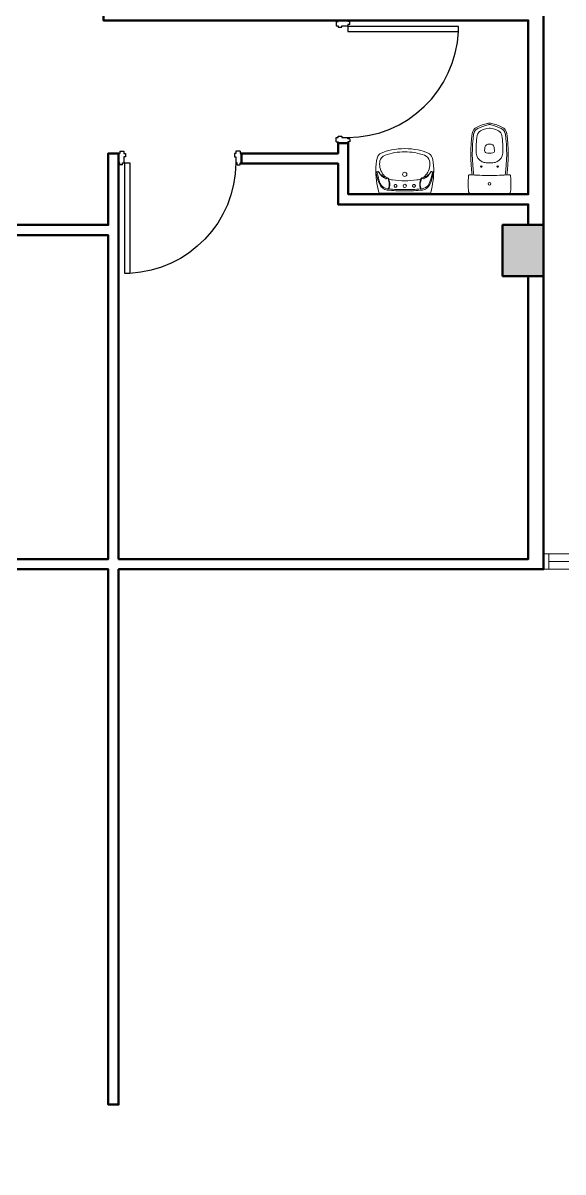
# Model space of a CAD drawing. Header units: millimetres. Extents: x 2508 to 2607, y 837 to 997.
# Drawn here: x 2587.79 to 2593.07, y 848.96 to 860.2 of the extents above; entities that cross this region are included whole.
import ezdxf

# ---------------------------------------------------------------- set-up
doc = ezdxf.new("R2010")
doc.units = ezdxf.units.MM
doc.linetypes.add('RAYITAS', pattern=[0.375, 0.25, -0.125])
for name, color, linetype, lineweight in [('COLUMNAS', 255, 'Continuous', 50), ('MOBILIARIO', 181, 'Continuous', 9), ('PAREDES', 7, 'Continuous', 50)]:
    doc.layers.add(name, color=color, linetype=linetype, lineweight=lineweight)
doc.layers.add('PUERT', color=20, linetype='Continuous')
doc.layers.add('VENTANA', color=5, linetype='Continuous')

# ---------------------------------------------------------------- blocks, each defined once
blk = doc.blocks.new('PUERTA1')
at = {"color": 0}
for p, q in [((0.0111, 0.0944), (0.0111, 0.0778)), ((0.0333, 0.0944), (0.0111, 0.0944)), ((0.0333, 0.0944), (0.0333, 0.0778)), ((0.9667, 0.0944), (0.9889, 0.0944)), ((0.9667, 0.0944), (0.9667, 0.0778)), ((0.9889, 0.0944), (0.9889, 0.0778)), ((0.0111, 0.0778), (0, 0.0778)), ((0, 0.0778), (0, 0)), ((0.0111, 0), (0, 0)), ((0.0111, -0.0167), (0.0111, 0)), ((0.0333, 0.0778), (0.0444, 0.0778)), ((0.0444, 0.0278), (0.0444, 0.0778)), ((0.0556, 0.0278), (0.0444, 0.0278)), ((0.0444, -0.0167), (0.0444, 0)), ((0.0444, 0), (0.0556, 0)), ((0.0556, 0), (0.0556, 0.0278)), ((0.9444, 0), (0.9444, 0.0278)), ((0.9444, 0.0278), (0.9556, 0.0278)), ((0.9556, 0), (0.9444, 0)), ((0.9556, 0.0278), (0.9556, 0.0778)), ((0.9667, 0.0778), (0.9556, 0.0778)), ((0.9556, -0.0167), (0.9556, 0)), ((0.9889, 0.0778), (1, 0.0778)), ((0.9889, -0.0167), (0.9889, 0)), ((0.9889, 0), (1, 0)), ((1, 0.0778), (1, 0)), ((0.0111, -0.0167), (0.0333, -0.0167)), ((0.0333, -0.0167), (0.0444, -0.0167)), ((0.9667, -0.0167), (0.9556, -0.0167)), ((0.9889, -0.0167), (0.9667, -0.0167))]:
    blk.add_line(p, q, dxfattribs=at)
blk.add_lwpolyline([(0.0917, 0.9611), (0.0917, 0.9778), (0.05, 0.9778), (0.05, 0.9611), (0.05, 0.0778), (0.0917, 0.0778)], close=True, dxfattribs=at)
for radius in [0.00278, 0.00178]:
    blk.add_circle((0.0472, 0.0778), radius, dxfattribs=at)
blk.add_arc((0.0463, 0.0696), 0.9093, 0.51593, 87.13843, dxfattribs=at)
blk = doc.blocks.new('A$C6EDE1A4F')
at = {"linetype": 'Continuous'}
blk.add_blockref('PUERTA1', (0, 0.0167), dxfattribs=at)
blk = doc.blocks.new('WQRY')
at = {"layer": 'VENTANA', "lineweight": 0}
for p, q in [((2750.091, 957.228), (2750.091, 957.078)), ((2750.141, 957.228), (2750.141, 957.078)), ((2750.141, 957.153), (2755.91, 957.153)), ((2755.91, 949.896), (2755.91, 957.153)), ((2755.985, 949.896), (2755.835, 949.896)), ((2755.985, 949.846), (2755.835, 949.846))]:
    blk.add_line(p, q, dxfattribs=at)
blk.add_lwpolyline([(2750.091, 957.228), (2750.091, 957.078), (2755.835, 957.078), (2755.835, 949.846), (2755.985, 949.846), (2755.985, 957.228), (2750.091, 957.228)], dxfattribs=at)
blk = doc.blocks.new('VI-L1')
for q in [(-0.271, 0), (0.271, 0)]:
    blk.add_line((0, 0), q)
at = {"linetype": 'RAYITAS'}
for centre in [(-0.1, -0.08), (0.1, -0.08)]:
    blk.add_circle(centre, 0.015, dxfattribs=at)
for centre, radius in [((0, -0.08), 0.0175), ((0, -0.205), 0.023)]:
    blk.add_circle(centre, radius)
for centre, radius, start, end in [((0.685, -0.262), 1, 165.3166, 180.5766), ((0.186, -0.294), 0.5, 156.3875, 173.6665), ((0.186, -0.294), 0.49, 157.3074, 172.1176), ((-0.271, -0.012), 0.012, 90, 165.3166), ((-0.181, -0.134), 0.0995, 95.7696, 156.3875), ((-0.183, -0.14), 0.09, 105.9144, 157.3074), ((-0.158, -0.226), 0.18, 97.3718, 105.9144), ((0, -1.925), 1.9, 90, 95.7696), ((-0.18, -0.06), 0.012, 15.2304, 97.3718), ((-0.185, -0.059), 0.012, 6.5886, 72.4077), ((-0.313, -0.096), 0.145, 335.2405, 15.2304), ((-0.313, -0.096), 0.15, 335.2405, 15.2304), ((0, -1.925), 1.886, 90, 95.3415), ((0, -1.925), 1.9, 84.2304, 90), ((0, -1.925), 1.886, 84.6585, 90), ((0.313, -0.096), 0.15, 164.7696, 204.7595), ((0.18, -0.06), 0.012, 82.6282, 164.7696), ((0.313, -0.096), 0.145, 164.7696, 204.7595), ((0.185, -0.059), 0.012, 107.5923, 173.4114), ((0.158, -0.226), 0.18, 74.0856, 82.6282), ((0.181, -0.134), 0.0995, 23.6125, 84.2304), ((0.183, -0.14), 0.09, 22.6926, 74.0856), ((-0.186, -0.294), 0.49, 7.8824, 22.6926), ((0.271, -0.012), 0.012, 14.6834, 90), ((-0.186, -0.294), 0.5, 6.3335, 23.6125), ((-0.685, -0.262), 1, 359.4234, 14.6834), ((-0.291, -0.228), 0.008, 172.1176, 331.2225), ((-0.124, -0.32), 0.183, 117.9658, 151.1957), ((-0.157, -0.315), 0.152, 101.6608, 147.01), ((-0.093, -0.315), 0.18, 144.9871, 191.6186), ((-0.109, -0.303), 0.16, 121.7627, 144.9871), ((-0.205, -0.167), 0.01, 37.5489, 117.9658), ((-0.188, -0.154), 0.012, 217.5489, 335.2525), ((-0.18, -0.157), 0.00155, 153.6068, 282.1871), ((-0.109, -0.303), 0.16, 98.461, 114.9826), ((0, -1.035), 0.9, 90, 98.461), ((0, -1.035), 0.9, 81.539, 90), ((0.109, -0.303), 0.16, 65.0174, 81.539), ((0.188, -0.154), 0.012, 204.7475, 322.4511), ((0.18, -0.157), 0.00155, 257.8129, 26.3932), ((0.157, -0.315), 0.152, 32.99, 78.3392), ((0.109, -0.303), 0.16, 35.0129, 58.2373), ((0.205, -0.167), 0.01, 62.0342, 142.4511), ((0.124, -0.32), 0.183, 28.8043, 62.0342), ((0.093, -0.315), 0.18, 348.3814, 35.0129), ((0.291, -0.228), 0.008, 208.7775, 7.8824), ((0.484, -0.228), 0.8, 183.1906, 188.2306), ((-0.089, -0.318), 0.22, 186.3096, 198.877), ((-0.186, -0.334), 0.085, 191.6186, 250.8275), ((0.186, -0.334), 0.085, 289.1725, 348.3814), ((0.089, -0.318), 0.22, 341.123, 353.6904), ((-0.484, -0.228), 0.8, 351.7694, 356.8094), ((-0.214, -0.357), 0.09, 201.082, 242.5584), ((-0.024, 0.117), 0.6, 247.3906, 258.3682), ((0, 0.2), 0.65, 250.8275, 270), ((0, 0.265), 0.75, 258.8289, 270), ((0, 0.2), 0.65, 270, 289.1725), ((0, 0.265), 0.75, 270, 281.1711), ((0.024, 0.117), 0.6, 281.6318, 292.6094), ((0.214, -0.357), 0.09, 297.4416, 338.918)]:
    blk.add_arc(centre, radius, start, end)
blk = doc.blocks.new('AQ-IN')
for p, q in [((0, 0), (-0.188, 0)), ((0, 0), (0.188, 0)), ((-0.068, -0.308), (-0.072, -0.309)), ((-0.014, -0.671), (-0.014, -0.671)), ((0.014, -0.671), (0.014, -0.671))]:
    blk.add_line(p, q)
for centre, radius in [((0, -0.093), 0.0135), ((-0.08, -0.263), 0.0075), ((0.08, -0.263), 0.0075)]:
    blk.add_circle(centre, radius)
for centre, radius, start, end in [((1.292, -0.093), 1.5, 177.0992, 182.9368), ((-0.188, -0.018), 0.018, 90, 177.0992), ((0.188, -0.018), 0.018, 2.9008, 90), ((-1.292, -0.093), 1.5, 357.0632, 2.9008), ((-0.193, -0.169), 0.013, 182.9368, 273.6699), ((0, -3.179), 3.003, 90, 93.6699), ((1.317, -0.387), 1.5, 172.0955, 187.6079), ((1.317, -0.387), 1.485, 171.9833, 187.6079), ((0, -3.179), 3.003, 86.3301, 90), ((-1.317, -0.387), 1.485, 352.3921, 8.0167), ((-1.317, -0.387), 1.5, 352.3921, 7.9045), ((0.193, -0.169), 0.013, 266.3301, 357.0632), ((-0.03, -0.4), 0.1, 114.7847, 176.6172), ((-0.03, -0.4), 0.1, 98.3127, 112.497), ((0, -0.598), 0.3, 90, 98.5222), ((0, -0.598), 0.3, 81.4778, 90), ((0.03, -0.4), 0.1, 67.503, 81.6873), ((0.03, -0.4), 0.1, 3.3828, 65.2153), ((0.619, -0.439), 0.75, 176.6172, 189.8671), ((-0.028, -0.417), 0.02, 102.0968, 184.0283), ((0.7, -0.366), 0.75, 184.0283, 186.6401), ((0, -0.544), 0.15, 90, 102.4734), ((0, -0.544), 0.15, 77.5266, 90), ((0.028, -0.417), 0.02, 355.9717, 77.9032), ((-0.7, -0.366), 0.75, 353.3599, 355.9717), ((-0.619, -0.439), 0.75, 350.1329, 3.3828), ((-0.015, -0.449), 0.03, 186.6401, 237.869), ((0, -0.423), 0.06, 238.9919, 270), ((0, -0.423), 0.06, 270, 301.0081), ((0.015, -0.449), 0.03, 302.131, 353.3599), ((-0.09, -0.575), 0.08, 187.6079, 247.655), ((-0.09, -0.575), 0.065, 187.6079, 247.9248), ((-0.056, -0.556), 0.065, 189.8671, 240.3055), ((0.131, -0.104), 0.6, 245.2048, 255.594), ((0.131, -0.104), 0.585, 245.172, 255.594), ((0.009, -0.441), 0.197, 240.3055, 265.9209), ((0, -0.623), 0.05, 253.8651, 270), ((0, -0.573), 0.065, 265.9209, 270), ((0, -0.573), 0.065, 270, 274.0791), ((0, -0.623), 0.05, 270, 286.1349), ((-0.009, -0.441), 0.197, 274.0791, 299.6945), ((-0.131, -0.104), 0.585, 284.406, 294.828), ((-0.131, -0.104), 0.6, 284.406, 294.7952), ((0.056, -0.556), 0.065, 299.6945, 350.1329), ((0.09, -0.575), 0.065, 292.0752, 352.3921), ((0.09, -0.575), 0.08, 292.345, 352.3921), ((0, -0.623), 0.065, 253.8651, 270), ((0, -0.623), 0.065, 270, 286.1349)]:
    blk.add_arc(centre, radius, start, end)

msp = doc.modelspace()

# ---------------------------------------------------------------- hatches: boundary and pattern name
at = {"layer": 'COLUMNAS'}
msp.add_hatch(color=256, dxfattribs=at).paths.add_polyline_path([(2592.876, 858.224), (2592.876, 857.724), (2592.476, 857.724), (2592.476, 858.224)])

# ---------------------------------------------------------------- linework, layer by layer
msp.add_lwpolyline([(2592.876, 858.224), (2592.876, 857.724), (2592.476, 857.724), (2592.476, 858.224), (2592.876, 858.224)], dxfattribs=at)
at = {"layer": 'PAREDES'}
for points in [[(2592.876, 858.224), (2592.726, 858.224), (2592.726, 858.424), (2590.868, 858.424), (2590.868, 858.824), (2589.924, 858.824), (2589.924, 858.924), (2590.868, 858.924), (2590.868, 859.024), (2590.968, 859.024), (2590.968, 858.524), (2592.726, 858.524), (2592.726, 860.224), (2588.576, 860.224), (2588.576, 860.324), (2592.726, 860.324), (2592.726, 863.769), (2592.876, 863.769), (2592.876, 858.224), (2592.726, 858.224)], [(2592.876, 855.007), (2592.876, 854.857), (2588.724, 854.857), (2588.724, 849.624), (2588.624, 849.624), (2588.624, 854.857), (2584.724, 854.857), (2584.724, 854.957), (2588.624, 854.957), (2588.624, 858.124), (2587.674, 858.124), (2587.674, 858.224), (2588.624, 858.224), (2588.624, 858.924), (2588.724, 858.924), (2588.724, 854.957), (2592.726, 854.957), (2592.726, 857.724), (2592.876, 857.724), (2592.876, 855.007)]]:
    msp.add_lwpolyline(points, dxfattribs=at)

# ---------------------------------------------------------------- block references
at = {"color": 3, "lineweight": 0}
msp.add_blockref('WQRY', (-157.214, -102.221), dxfattribs=at)
at = {"layer": 'MOBILIARIO', "xscale": -1, "rotation": 180}
msp.add_blockref('AQ-IN', (2592.348, 858.532), dxfattribs=at)
at = {"layer": 'MOBILIARIO', "xscale": 0.9000000000005457, "yscale": 0.9000000000005457, "zscale": 0.9000000000005457, "rotation": 180}
msp.add_blockref('VI-L1', (2591.52, 858.534), dxfattribs=at)
at = {"layer": 'PUERT'}
for p, xscale, yscale, zscale, rotation in [((2590.851, 860.225), 1.200455966833943, 1.200455966833943, 1.200455966833943, 270), ((2588.724, 858.944), -1.200027015500382, 1.200027015500382, 1.200027015500382, 180)]:
    msp.add_blockref('A$C6EDE1A4F', p, dxfattribs=dict(at, xscale=xscale, yscale=yscale, zscale=zscale, rotation=rotation))

doc.saveas('drawing.dxf')
